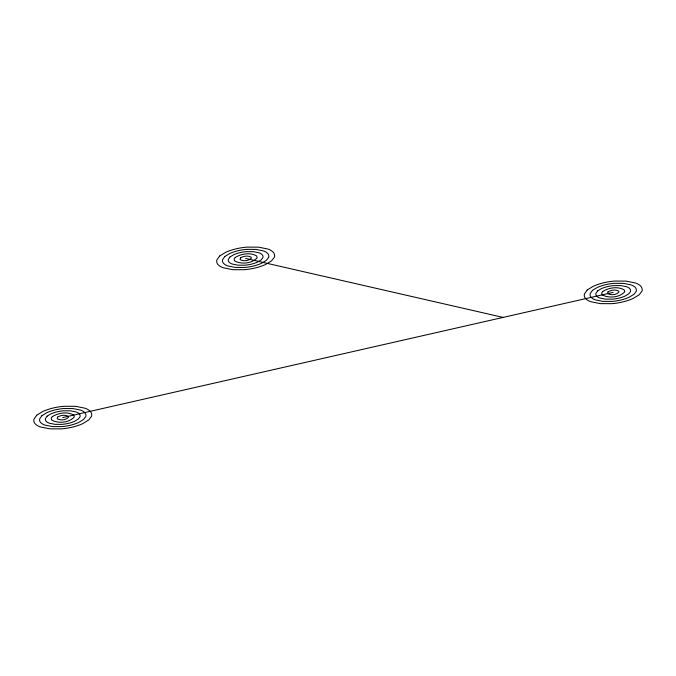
<?xml version="1.0" encoding="UTF-8"?>
<svg xmlns="http://www.w3.org/2000/svg" width="676" height="676" viewBox="0 0 676 676"><rect width="100%" height="100%" fill="white"/><g stroke="black" fill="none" stroke-linecap="round" stroke-linejoin="round"><path stroke-width="1.01" d="M62.724 417.582L613.191 292.37M245.608 258.418L503.105 317.416M36.732 415.182L33.901 419.272A26.575 11.23 -21.7 0 0 35.203 423.844A41.616 17.584 -21.7 0 0 40.416 426.953L49.787 428.837L61.288 428.88A41.616 17.584 -21.7 0 0 71.96 427.24A26.575 11.23 -21.7 0 0 82.514 423.759L88.717 419.99L91.623 416.179A28.215 11.923 -21.7 0 0 90.246 411.329A41.616 17.584 -21.7 0 0 85.032 408.219L75.653 406.327L64.161 406.293A41.616 17.584 -21.7 0 0 53.488 407.932A26.575 11.23 -21.7 0 0 42.934 411.405L36.732 415.182M41.929 415.664L39.664 418.934A21.26 8.982 -21.7 0 0 40.704 422.593A33.293 14.069 -21.7 0 0 44.878 425.077L52.373 426.59L61.575 426.624A33.293 14.069 -21.7 0 0 70.11 425.314A21.26 8.982 -21.7 0 0 78.551 422.525L83.52 419.509L85.844 416.467A22.57 9.54 -21.7 0 0 84.745 412.58A33.293 14.069 -21.7 0 0 80.571 410.095L73.067 408.583L63.874 408.549A33.293 14.069 -21.7 0 0 55.331 409.859A21.26 8.982 -21.7 0 0 46.889 412.647L41.929 415.664M47.126 416.146L45.427 418.596A15.945 6.735 -21.7 0 0 46.205 421.342A24.97 10.554 -21.7 0 0 49.34 423.21L54.967 424.342L61.862 424.367A24.97 10.554 -21.7 0 0 68.268 423.379A15.945 6.735 -21.7 0 0 74.597 421.292L78.315 419.027L80.064 416.746A16.925 7.157 -21.7 0 0 79.236 413.83A24.97 10.554 -21.7 0 0 76.109 411.963L70.481 410.831L63.586 410.805A24.97 10.554 -21.7 0 0 57.181 411.794A15.945 6.735 -21.7 0 0 50.852 413.881L47.126 416.146M52.322 416.627L51.19 418.258L51.714 420.092C58.491 423.725 68.96 422.813 74.284 417.024L73.735 415.081C67.262 411.363 58.482 412.85 52.322 416.627M57.528 417.109L57.215 418.841C60.612 420.649 65.842 420.202 68.504 417.303L68.225 416.332C64.989 414.472 60.603 415.216 57.528 417.109M219.615 256.01L216.785 260.099A26.575 11.23 -21.7 0 0 218.086 264.671A41.616 17.584 -21.7 0 0 223.3 267.78L232.679 269.673L244.171 269.707A41.616 17.584 -21.7 0 0 254.844 268.068A26.575 11.23 -21.7 0 0 265.398 264.595L271.6 260.818L274.515 257.007A28.215 11.923 -21.7 0 0 273.129 252.156A41.616 17.584 -21.7 0 0 267.916 249.047L258.536 247.162L247.044 247.12A41.616 17.584 -21.7 0 0 236.372 248.76A26.575 11.23 -21.7 0 0 225.818 252.241L219.615 256.01M224.812 256.491L222.548 259.761A21.26 8.982 -21.7 0 0 223.587 263.42A33.293 14.069 -21.7 0 0 227.761 265.905L235.265 267.417L244.459 267.451A33.293 14.069 -21.7 0 0 252.993 266.141A21.26 8.982 -21.7 0 0 261.435 263.353L266.403 260.336L268.735 257.294A22.57 9.54 -21.7 0 0 267.628 253.407A33.293 14.069 -21.7 0 0 263.454 250.923L255.95 249.41L246.757 249.376A33.293 14.069 -21.7 0 0 238.222 250.686A21.26 8.982 -21.7 0 0 229.781 253.475L224.812 256.491M230.009 256.973L228.311 259.423A15.945 6.735 -21.7 0 0 229.096 262.17A24.97 10.554 -21.7 0 0 232.223 264.037L237.851 265.169L244.746 265.195A24.97 10.554 -21.7 0 0 251.151 264.206A15.945 6.735 -21.7 0 0 257.48 262.119L261.206 259.854L262.947 257.573A16.925 7.157 -21.7 0 0 262.119 254.658A24.97 10.554 -21.7 0 0 258.993 252.79L253.365 251.658L246.47 251.633A24.97 10.554 -21.7 0 0 240.065 252.621A15.945 6.735 -21.7 0 0 233.735 254.708L230.009 256.973M235.214 257.455L234.082 259.085L234.597 260.919C241.383 264.553 251.844 263.64 257.167 257.852L256.618 255.908C250.145 252.19 241.366 253.686 235.214 257.455M240.411 257.936L240.107 259.668C243.495 261.485 248.726 261.029 251.387 258.131L251.109 257.159C247.881 255.308 243.487 256.052 240.411 257.936M587.199 289.97L584.368 294.06A26.575 11.23 -21.7 0 0 585.669 298.631A41.616 17.584 -21.7 0 0 590.883 301.741L600.263 303.625L611.755 303.668A41.616 17.584 -21.7 0 0 622.427 302.028A26.575 11.23 -21.7 0 0 632.981 298.547L639.183 294.778L642.099 290.967A28.215 11.923 -21.7 0 0 640.713 286.109A41.616 17.584 -21.7 0 0 635.499 283.007L626.12 281.115L614.628 281.072A41.616 17.584 -21.7 0 0 603.955 282.72A26.575 11.23 -21.7 0 0 593.401 286.193L587.199 289.97M592.396 290.452L590.131 293.722A21.26 8.982 -21.7 0 0 591.17 297.381A33.293 14.069 -21.7 0 0 595.345 299.865L602.848 301.378L612.042 301.411A33.293 14.069 -21.7 0 0 620.576 300.102A21.26 8.982 -21.7 0 0 629.018 297.313L633.987 294.297L636.31 291.246A22.57 9.54 -21.7 0 0 635.212 287.368A33.293 14.069 -21.7 0 0 631.038 284.875L623.534 283.371L614.34 283.337A33.293 14.069 -21.7 0 0 605.806 284.647A21.26 8.982 -21.7 0 0 597.364 287.427L592.396 290.452M597.592 290.933L595.894 293.384A15.945 6.735 -21.7 0 0 596.68 296.13A24.97 10.554 -21.7 0 0 599.806 297.998L605.434 299.13L612.329 299.147A24.97 10.554 -21.7 0 0 618.734 298.167A15.945 6.735 -21.7 0 0 625.063 296.08L628.79 293.815L630.531 291.533A16.925 7.157 -21.7 0 0 629.702 288.618A24.97 10.554 -21.7 0 0 626.576 286.751L620.948 285.618L614.053 285.593A24.97 10.554 -21.7 0 0 607.648 286.582A15.945 6.735 -21.7 0 0 601.319 288.669L597.592 290.933M602.798 291.415L601.665 293.046L602.181 294.88C608.958 298.505 619.427 297.601 624.751 291.812L624.202 289.869C617.729 286.151 608.949 287.638 602.798 291.415M607.994 291.897L607.69 293.629C611.079 295.437 616.309 294.99 618.971 292.091L618.692 291.119C615.464 289.26 611.07 290.004 607.994 291.897"/></g></svg>
